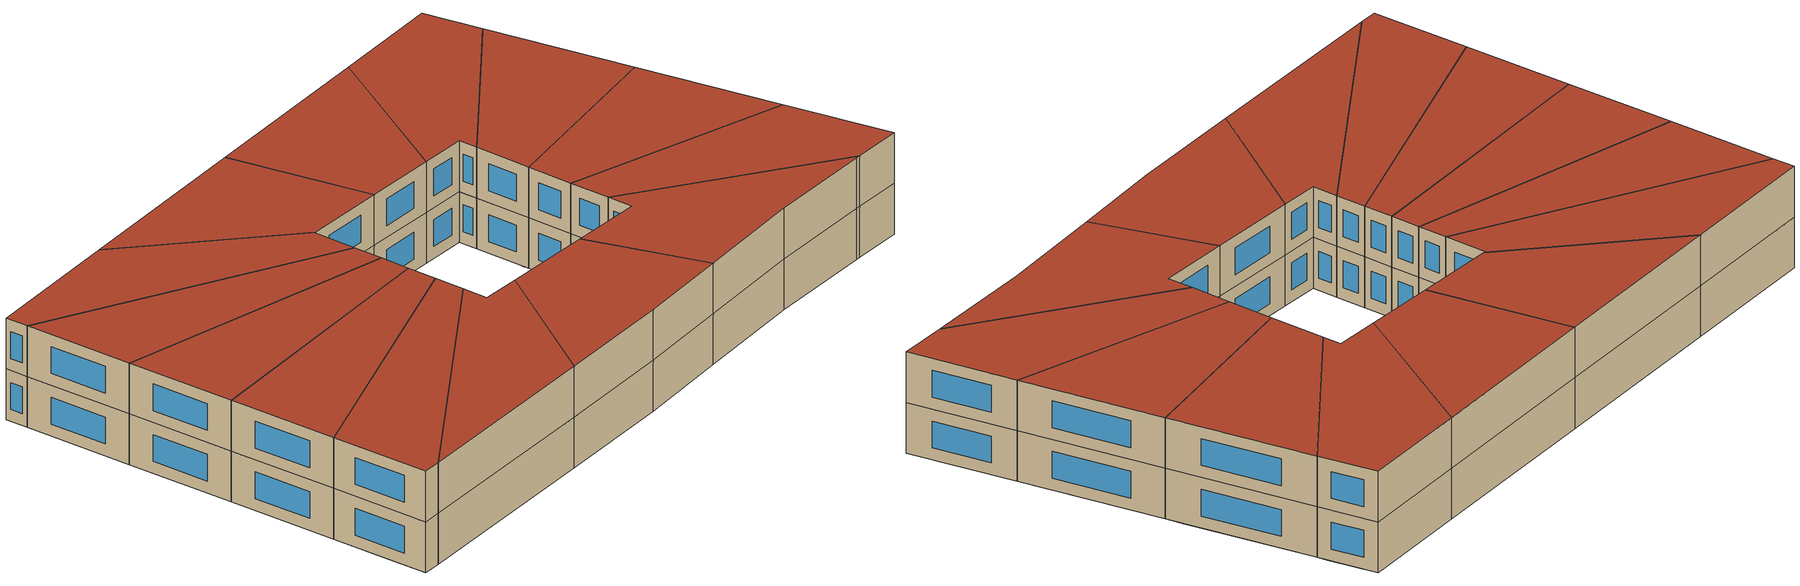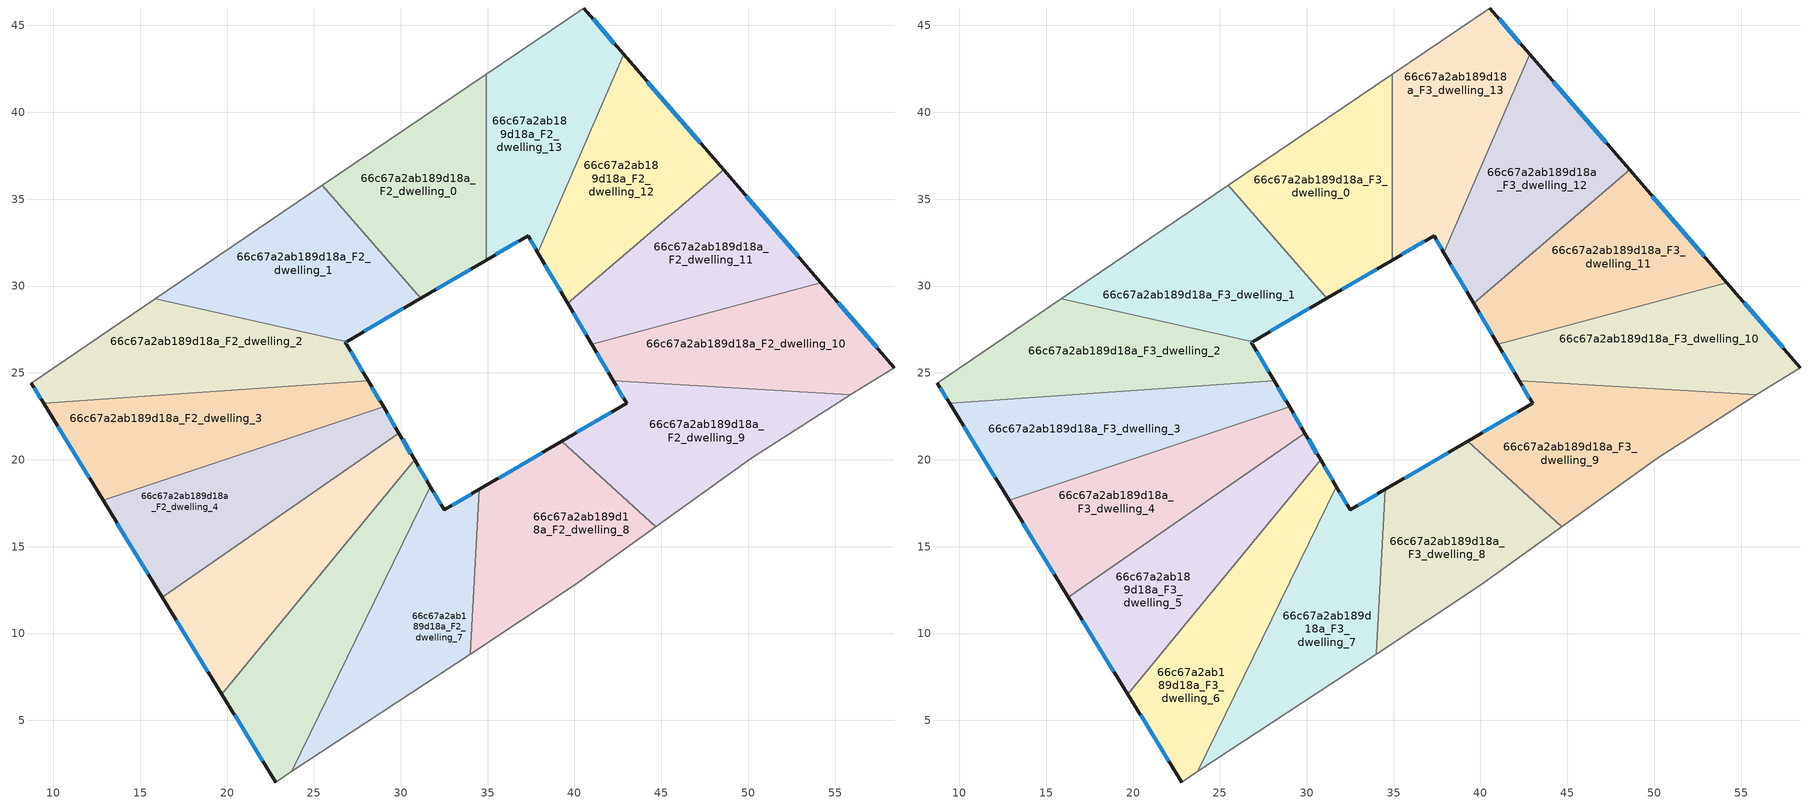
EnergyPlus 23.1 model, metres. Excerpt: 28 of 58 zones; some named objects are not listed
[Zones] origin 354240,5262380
66c67a2ab189d18a_F2_dwelling_0
 floor to 66c67a2ab189d18a_F1_dwelling_0 (EU_floor_Construction): 34.91,42.19 34.91,31.49 31.43,29.45 26.13,36.22 z6
 floor to 66c67a2ab189d18a_F1_dwelling_1 (EU_floor_Construction): 26.13,36.22 31.43,29.45 31.16,29.3 25.5,35.79 z6
 wall outside (EU_wall_Construction): 31.16,29.3 34.91,31.49 z6:9
 wall to 66c67a2ab189d18a_F2_dwelling_1 (EU_wall_Construction): 25.5,35.79 31.16,29.3 z6:9
 wall adiabatic (EU_wall_Construction): 34.91,42.19 25.5,35.79 z6:9
 wall to 66c67a2ab189d18a_F2_dwelling_13 (EU_wall_Construction): 34.91,31.49 34.91,42.19 z6:9
 window (EU_Window_Construction): 32.04,29.81 34.03,30.97 z6.7:8.3
66c67a2ab189d18a_F2_dwelling_1
 floor to 66c67a2ab189d18a_F1_dwelling_1 (EU_floor_Construction): 25.5,35.79 31.16,29.3 26.88,26.8 26.78,26.82 26.4,27.47 17.17,30.14 z6
 floor to 66c67a2ab189d18a_F1_dwelling_2 (EU_floor_Construction): 26.4,27.47 26.77,26.85 26.78,26.82 15.88,29.26 17.17,30.14 z6
 wall outside (EU_wall_Construction): 26.88,26.8 31.16,29.3 z6:9
 wall to 66c67a2ab189d18a_F2_dwelling_2 (EU_wall_Construction): 15.88,29.26 26.88,26.8 z6:9
 wall adiabatic (EU_wall_Construction): 25.5,35.79 15.88,29.26 z6:9
 window (EU_Window_Construction): 27.89,27.39 30.16,28.71 z6.7:8.3
66c67a2ab189d18a_F2_dwelling_10
 floor to 66c67a2ab189d18a_F1_dwelling_11 (EU_floor_Construction): 54.19,30.19 58.23,25.5 41.88,25.16 41,26.64 z6
 floor to 66c67a2ab189d18a_F1_dwelling_10 (EU_floor_Construction): 58.23,25.5 58.4,25.31 55.88,23.74 42.23,24.56 41.88,25.16 z6
 wall outside (EU_wall_Construction): 41,26.64 42.23,24.56 / 58.4,25.31 54.19,30.19 z6:9
 wall to 66c67a2ab189d18a_F2_dwelling_11 (EU_wall_Construction): 54.19,30.19 41,26.64 z6:9
 wall adiabatic (EU_wall_Construction): 55.88,23.74 58.4,25.31 z6:9
 wall to 66c67a2ab189d18a_F2_dwelling_9 (EU_wall_Construction): 42.23,24.56 55.88,23.74 z6:9
 window (EU_Window_Construction): 41.29,26.16 41.94,25.05 / 57.41,26.46 55.18,29.05 z6.7:8.3
66c67a2ab189d18a_F2_dwelling_11
 floor to 66c67a2ab189d18a_F1_dwelling_12 (EU_floor_Construction): 48.58,36.68 53.08,31.48 40.74,27.09 39.61,29.02 z6
 floor to 66c67a2ab189d18a_F1_dwelling_11 (EU_floor_Construction): 53.08,31.48 54.19,30.19 41,26.64 40.74,27.09 z6
 wall outside (EU_wall_Construction): 39.61,29.02 41,26.64 / 54.19,30.19 48.58,36.68 z6:9
 wall to 66c67a2ab189d18a_F2_dwelling_12 (EU_wall_Construction): 48.58,36.68 39.61,29.02 z6:9
 window (EU_Window_Construction): 39.93,28.46 40.68,27.2 / 52.87,31.72 49.9,35.16 z6.7:8.3
66c67a2ab189d18a_F2_dwelling_12
 floor to 66c67a2ab189d18a_F1_dwelling_12 (EU_floor_Construction): 47.82,37.56 48.58,36.68 39.61,29.02 39.4,29.37 z6
 floor adiabatic (EU_floor_Construction): 42.84,43.33 47.82,37.56 39.4,29.37 39.61,29.02 37.9,31.92 z6
 wall outside (EU_wall_Construction): 37.9,31.92 39.61,29.02 / 48.58,36.68 42.84,43.33 z6:9
 wall to 66c67a2ab189d18a_F2_dwelling_13 (EU_wall_Construction): 42.84,43.33 37.9,31.92 z6:9
 window (EU_Window_Construction): 38.3,31.24 39.21,29.7 / 47.23,38.24 44.19,41.77 z6.7:8.3
66c67a2ab189d18a_F2_dwelling_13
 floor to 66c67a2ab189d18a_F1_dwelling_14 (EU_floor_Construction): 40.53,46 42.45,43.78 38.31,33.47 34.91,31.49 34.91,42.19 z6
 floor to 66c67a2ab189d18a_F1_dwelling_13 (EU_floor_Construction): 42.45,43.78 42.84,43.33 37.9,31.92 37.33,32.9 38.31,33.47 z6
 wall outside (EU_wall_Construction): 34.91,31.49 37.33,32.9 37.9,31.92 / 42.84,43.33 40.53,46 z6:9
 wall adiabatic (EU_wall_Construction): 40.53,46 34.91,42.19 z6:9
 window (EU_Window_Construction): 37.46,32.67 37.77,32.15 / 35.48,31.82 36.76,32.56 / 42.3,43.96 41.07,45.38 z6.7:8.3
66c67a2ab189d18a_F2_dwelling_2
 floor to 66c67a2ab189d18a_F1_dwelling_2 (EU_floor_Construction): 26.78,26.82 26.82,26.76 27.95,24.83 8.76,24.36 8.73,24.41 15.88,29.26 z6
 floor to 66c67a2ab189d18a_F1_dwelling_3 (EU_floor_Construction): 27.95,24.83 28.13,24.54 9.45,23.25 8.76,24.36 z6
 wall outside (EU_wall_Construction): 28.13,24.54 26.82,26.76 26.88,26.8 / 8.73,24.41 9.45,23.25 z6:9
 wall to 66c67a2ab189d18a_F2_dwelling_3 (EU_wall_Construction): 9.45,23.25 28.13,24.54 z6:9
 wall adiabatic (EU_wall_Construction): 15.88,29.26 8.73,24.41 z6:9
 window (EU_Window_Construction): 26.83,26.77 26.87,26.79 / 27.82,25.06 27.13,26.24 / 8.9,24.14 9.28,23.52 z6.7:8.3
66c67a2ab189d18a_F2_dwelling_3
 floor to 66c67a2ab189d18a_F1_dwelling_3 (EU_floor_Construction): 28.13,24.54 28.77,23.44 11.95,19.16 9.45,23.25 z6
 floor to 66c67a2ab189d18a_F1_dwelling_4 (EU_floor_Construction): 28.77,23.44 29.01,23.04 12.86,17.67 11.95,19.16 z6
 wall outside (EU_wall_Construction): 29.01,23.04 28.13,24.54 / 9.45,23.25 12.86,17.67 z6:9
 wall to 66c67a2ab189d18a_F2_dwelling_4 (EU_wall_Construction): 12.86,17.67 29.01,23.04 z6:9
 window (EU_Window_Construction): 28.8,23.39 28.33,24.19 / 10.25,21.94 12.06,18.98 z6.7:8.3
66c67a2ab189d18a_F2_dwelling_4
 floor to 66c67a2ab189d18a_F1_dwelling_4 (EU_floor_Construction): 29.01,23.04 29.6,22.04 15.14,13.95 12.86,17.67 z6
 floor to 66c67a2ab189d18a_F1_dwelling_5 (EU_floor_Construction): 29.6,22.04 29.9,21.53 16.28,12.09 15.14,13.95 z6
 wall outside (EU_wall_Construction): 29.9,21.53 29.01,23.04 / 12.86,17.67 16.28,12.09 z6:9
 wall to 66c67a2ab189d18a_F2_dwelling_5 (EU_wall_Construction): 16.28,12.09 29.9,21.53 z6:9
 window (EU_Window_Construction): 29.69,21.89 29.22,22.69 / 13.67,16.36 15.48,13.4 z6.7:8.3
66c67a2ab189d18a_F2_dwelling_5
 floor to 66c67a2ab189d18a_F1_dwelling_6 (EU_floor_Construction): 30.44,20.61 30.8,20 19.71,6.5 18.34,8.74 z6
 floor adiabatic (EU_floor_Construction): 29.9,21.53 30.8,20 30.44,20.61 18.34,8.74 16.28,12.09 z6
 wall outside (EU_wall_Construction): 30.8,20 29.9,21.53 / 16.28,12.09 19.71,6.5 z6:9
 wall to 66c67a2ab189d18a_F2_dwelling_6 (EU_wall_Construction): 19.71,6.5 30.8,20 z6:9
 window (EU_Window_Construction): 30.59,20.36 30.11,21.17 / 17.09,10.78 18.9,7.81 z6.7:8.3
66c67a2ab189d18a_F2_dwelling_6
 floor to 66c67a2ab189d18a_F1_dwelling_6 (EU_floor_Construction): 30.8,20 31.28,19.18 21.53,3.52 19.71,6.5 z6
 floor to 66c67a2ab189d18a_F1_dwelling_7 (EU_floor_Construction): 31.28,19.18 31.71,18.44 23.73,2.07 22.8,1.46 21.53,3.52 z6
 wall outside (EU_wall_Construction): 31.71,18.44 30.8,20 / 19.71,6.5 22.8,1.46 z6:9
 wall to 66c67a2ab189d18a_F2_dwelling_7 (EU_wall_Construction): 23.73,2.07 31.71,18.44 z6:9
 wall adiabatic (EU_wall_Construction): 22.8,1.46 23.73,2.07 z6:9
 window (EU_Window_Construction): 31.5,18.81 31.01,19.63 / 20.43,5.32 22.07,2.64 z6.7:8.3
66c67a2ab189d18a_F2_dwelling_7
 floor to 66c67a2ab189d18a_F1_dwelling_8 (EU_floor_Construction): 34.53,18.3 33.99,8.8 33.9,8.74 28.35,5.1 32.38,17.32 32.49,17.12 z6
 floor to 66c67a2ab189d18a_F1_dwelling_7 (EU_floor_Construction): 31.71,18.44 32.38,17.32 28.35,5.1 23.73,2.07 z6
 wall outside (EU_wall_Construction): 34.53,18.3 32.49,17.12 31.71,18.44 z6:9
 wall to 66c67a2ab189d18a_F2_dwelling_8 (EU_wall_Construction): 33.99,8.8 34.53,18.3 z6:9
 wall adiabatic (EU_wall_Construction): 23.73,2.07 33.99,8.8 z6:9
 window (EU_Window_Construction): 32.31,17.43 31.9,18.13 / 34.05,18.02 32.97,17.39 z6.7:8.3
66c67a2ab189d18a_F2_dwelling_8
 floor to 66c67a2ab189d18a_F1_dwelling_8 (EU_floor_Construction): 36.33,19.35 38.26,11.63 33.99,8.8 34.53,18.3 z6
 floor to 66c67a2ab189d18a_F1_dwelling_9 (EU_floor_Construction): 44.68,16.14 39.99,12.77 38.26,11.63 36.33,19.35 39.26,21.06 z6
 wall outside (EU_wall_Construction): 39.26,21.06 34.53,18.3 z6:9
 wall to 66c67a2ab189d18a_F2_dwelling_9 (EU_wall_Construction): 44.68,16.14 39.26,21.06 z6:9
 wall adiabatic (EU_wall_Construction): 33.99,8.8 39.99,12.77 44.68,16.14 z6:9
 window (EU_Window_Construction): 38.15,20.41 35.64,18.95 z6.7:8.3
66c67a2ab189d18a_F2_dwelling_9
 floor to 66c67a2ab189d18a_F1_dwelling_10 (EU_floor_Construction): 55.88,23.74 55.61,23.57 50.18,20.09 48.31,18.75 41.08,22.12 43,23.25 42.23,24.56 z6
 floor to 66c67a2ab189d18a_F1_dwelling_9 (EU_floor_Construction): 48.31,18.75 44.68,16.14 39.26,21.06 41.08,22.12 z6
 wall outside (EU_wall_Construction): 42.23,24.56 43,23.25 39.26,21.06 z6:9
 wall adiabatic (EU_wall_Construction): 44.68,16.14 50.18,20.09 55.61,23.57 55.88,23.74 z6:9
 window (EU_Window_Construction): 42.12,22.73 40.14,21.58 / 42.41,24.25 42.82,23.56 z6.7:8.3
66c67a2ab189d18a_F3_dwelling_0
 floor to 66c67a2ab189d18a_F2_dwelling_0 (EU_floor_Construction): 34.91,42.19 34.91,31.49 31.16,29.3 25.5,35.79 z9
 wall outside (EU_wall_Construction): 31.16,29.3 34.91,31.49 z9:12
 wall to 66c67a2ab189d18a_F3_dwelling_1 (EU_wall_Construction): 25.5,35.79 31.16,29.3 z9:12
 wall adiabatic (EU_wall_Construction): 34.91,42.19 25.5,35.79 z9:12
 wall to 66c67a2ab189d18a_F3_dwelling_13 (EU_wall_Construction): 34.91,31.49 34.91,42.19 z9:12
 window (EU_Window_Construction): 32.04,29.81 34.03,30.97 z9.7:11.3
 roof outside (EU_roof_Construction): 34.91,31.49 34.91,42.19 25.5,35.79 31.16,29.3 z12
66c67a2ab189d18a_F3_dwelling_1
 floor to 66c67a2ab189d18a_F2_dwelling_1 (EU_floor_Construction): 25.5,35.79 31.16,29.3 26.88,26.8 15.88,29.26 z9
 wall outside (EU_wall_Construction): 26.88,26.8 31.16,29.3 z9:12
 wall to 66c67a2ab189d18a_F3_dwelling_2 (EU_wall_Construction): 15.88,29.26 26.88,26.8 z9:12
 wall adiabatic (EU_wall_Construction): 25.5,35.79 15.88,29.26 z9:12
 window (EU_Window_Construction): 27.89,27.39 30.16,28.71 z9.7:11.3
 roof outside (EU_roof_Construction): 31.16,29.3 25.5,35.79 15.88,29.26 26.88,26.8 z12
66c67a2ab189d18a_F3_dwelling_10
 floor to 66c67a2ab189d18a_F2_dwelling_10 (EU_floor_Construction): 54.19,30.19 58.4,25.31 55.88,23.74 42.23,24.56 41,26.64 z9
 wall outside (EU_wall_Construction): 41,26.64 42.23,24.56 / 58.4,25.31 54.19,30.19 z9:12
 wall to 66c67a2ab189d18a_F3_dwelling_11 (EU_wall_Construction): 54.19,30.19 41,26.64 z9:12
 wall adiabatic (EU_wall_Construction): 55.88,23.74 58.4,25.31 z9:12
 wall to 66c67a2ab189d18a_F3_dwelling_9 (EU_wall_Construction): 42.23,24.56 55.88,23.74 z9:12
 window (EU_Window_Construction): 41.29,26.16 41.94,25.05 / 57.41,26.46 55.18,29.05 z9.7:11.3
 roof outside (EU_roof_Construction): 58.4,25.31 54.19,30.19 41,26.64 42.23,24.56 55.88,23.74 z12
66c67a2ab189d18a_F3_dwelling_11
 floor to 66c67a2ab189d18a_F2_dwelling_11 (EU_floor_Construction): 48.58,36.68 54.19,30.19 41,26.64 39.61,29.02 z9
 wall outside (EU_wall_Construction): 39.61,29.02 41,26.64 / 54.19,30.19 48.58,36.68 z9:12
 wall to 66c67a2ab189d18a_F3_dwelling_12 (EU_wall_Construction): 48.58,36.68 39.61,29.02 z9:12
 window (EU_Window_Construction): 39.93,28.46 40.68,27.2 / 52.87,31.72 49.9,35.16 z9.7:11.3
 roof outside (EU_roof_Construction): 54.19,30.19 48.58,36.68 39.61,29.02 41,26.64 z12
66c67a2ab189d18a_F3_dwelling_12
 floor to 66c67a2ab189d18a_F2_dwelling_12 (EU_floor_Construction): 42.84,43.33 48.58,36.68 39.61,29.02 37.9,31.92 z9
 wall outside (EU_wall_Construction): 37.9,31.92 39.61,29.02 / 48.58,36.68 42.84,43.33 z9:12
 wall to 66c67a2ab189d18a_F3_dwelling_13 (EU_wall_Construction): 42.84,43.33 37.9,31.92 z9:12
 window (EU_Window_Construction): 38.3,31.24 39.21,29.7 / 47.23,38.24 44.19,41.77 z9.7:11.3
 roof outside (EU_roof_Construction): 48.58,36.68 42.84,43.33 37.9,31.92 39.61,29.02 z12
66c67a2ab189d18a_F3_dwelling_13
 floor to 66c67a2ab189d18a_F2_dwelling_13 (EU_floor_Construction): 40.53,46 42.84,43.33 37.9,31.92 37.33,32.9 34.91,31.49 34.91,42.19 z9
 wall outside (EU_wall_Construction): 34.91,31.49 37.33,32.9 37.9,31.92 / 42.84,43.33 40.53,46 z9:12
 wall adiabatic (EU_wall_Construction): 40.53,46 34.91,42.19 z9:12
 window (EU_Window_Construction): 37.46,32.67 37.77,32.15 / 35.48,31.82 36.76,32.56 / 42.3,43.96 41.07,45.38 z9.7:11.3
 roof outside (EU_roof_Construction): 37.9,31.92 42.84,43.33 40.53,46 34.91,42.19 34.91,31.49 37.33,32.9 z12
66c67a2ab189d18a_F3_dwelling_2
 floor to 66c67a2ab189d18a_F2_dwelling_2 (EU_floor_Construction): 26.88,26.8 26.82,26.76 28.13,24.54 9.45,23.25 8.73,24.41 15.88,29.26 z9
 wall outside (EU_wall_Construction): 28.13,24.54 26.82,26.76 26.88,26.8 / 8.73,24.41 9.45,23.25 z9:12
 wall to 66c67a2ab189d18a_F3_dwelling_3 (EU_wall_Construction): 9.45,23.25 28.13,24.54 z9:12
 wall adiabatic (EU_wall_Construction): 15.88,29.26 8.73,24.41 z9:12
 window (EU_Window_Construction): 26.83,26.77 26.87,26.79 / 27.82,25.06 27.13,26.24 / 8.9,24.14 9.28,23.52 z9.7:11.3
 roof outside (EU_roof_Construction): 28.13,24.54 26.82,26.76 26.88,26.8 15.88,29.26 8.73,24.41 9.45,23.25 z12
66c67a2ab189d18a_F3_dwelling_3
 floor to 66c67a2ab189d18a_F2_dwelling_3 (EU_floor_Construction): 28.13,24.54 29.01,23.04 12.86,17.67 9.45,23.25 z9
 wall outside (EU_wall_Construction): 29.01,23.04 28.13,24.54 / 9.45,23.25 12.86,17.67 z9:12
 wall to 66c67a2ab189d18a_F3_dwelling_4 (EU_wall_Construction): 12.86,17.67 29.01,23.04 z9:12
 window (EU_Window_Construction): 28.8,23.39 28.33,24.19 / 10.25,21.94 12.06,18.98 z9.7:11.3
 roof outside (EU_roof_Construction): 29.01,23.04 28.13,24.54 9.45,23.25 12.86,17.67 z12
66c67a2ab189d18a_F3_dwelling_4
 floor to 66c67a2ab189d18a_F2_dwelling_4 (EU_floor_Construction): 29.01,23.04 29.9,21.53 16.28,12.09 12.86,17.67 z9
 wall outside (EU_wall_Construction): 29.9,21.53 29.01,23.04 / 12.86,17.67 16.28,12.09 z9:12
 wall to 66c67a2ab189d18a_F3_dwelling_5 (EU_wall_Construction): 16.28,12.09 29.9,21.53 z9:12
 window (EU_Window_Construction): 29.69,21.89 29.22,22.69 / 13.67,16.36 15.48,13.4 z9.7:11.3
 roof outside (EU_roof_Construction): 29.9,21.53 29.01,23.04 12.86,17.67 16.28,12.09 z12
66c67a2ab189d18a_F3_dwelling_5
 floor to 66c67a2ab189d18a_F2_dwelling_5 (EU_floor_Construction): 29.9,21.53 30.8,20 19.71,6.5 16.28,12.09 z9
 wall outside (EU_wall_Construction): 30.8,20 29.9,21.53 / 16.28,12.09 19.71,6.5 z9:12
 wall to 66c67a2ab189d18a_F3_dwelling_6 (EU_wall_Construction): 19.71,6.5 30.8,20 z9:12
 window (EU_Window_Construction): 30.59,20.36 30.11,21.17 / 17.09,10.78 18.9,7.81 z9.7:11.3
 roof outside (EU_roof_Construction): 19.71,6.5 30.8,20 29.9,21.53 16.28,12.09 z12
66c67a2ab189d18a_F3_dwelling_6
 floor to 66c67a2ab189d18a_F2_dwelling_6 (EU_floor_Construction): 30.8,20 31.71,18.44 23.73,2.07 22.8,1.46 19.71,6.5 z9
 wall outside (EU_wall_Construction): 31.71,18.44 30.8,20 / 19.71,6.5 22.8,1.46 z9:12
 wall to 66c67a2ab189d18a_F3_dwelling_7 (EU_wall_Construction): 23.73,2.07 31.71,18.44 z9:12
 wall adiabatic (EU_wall_Construction): 22.8,1.46 23.73,2.07 z9:12
 window (EU_Window_Construction): 31.5,18.81 31.01,19.63 / 20.43,5.32 22.07,2.64 z9.7:11.3
 roof outside (EU_roof_Construction): 23.73,2.07 31.71,18.44 30.8,20 19.71,6.5 22.8,1.46 z12
66c67a2ab189d18a_F3_dwelling_7
 floor to 66c67a2ab189d18a_F2_dwelling_7 (EU_floor_Construction): 34.53,18.3 33.99,8.8 23.73,2.07 31.71,18.44 32.49,17.12 z9
 wall outside (EU_wall_Construction): 34.53,18.3 32.49,17.12 31.71,18.44 z9:12
 wall to 66c67a2ab189d18a_F3_dwelling_8 (EU_wall_Construction): 33.99,8.8 34.53,18.3 z9:12
 wall adiabatic (EU_wall_Construction): 23.73,2.07 33.99,8.8 z9:12
 window (EU_Window_Construction): 32.31,17.43 31.9,18.13 / 34.05,18.02 32.97,17.39 z9.7:11.3
 roof outside (EU_roof_Construction): 33.99,8.8 34.53,18.3 32.49,17.12 31.71,18.44 23.73,2.07 z12
66c67a2ab189d18a_F3_dwelling_8
 floor to 66c67a2ab189d18a_F2_dwelling_8 (EU_floor_Construction): 44.68,16.14 39.99,12.77 33.99,8.8 34.53,18.3 39.26,21.06 z9
 wall outside (EU_wall_Construction): 39.26,21.06 34.53,18.3 z9:12
 wall to 66c67a2ab189d18a_F3_dwelling_9 (EU_wall_Construction): 44.68,16.14 39.26,21.06 z9:12
 wall adiabatic (EU_wall_Construction): 33.99,8.8 39.99,12.77 44.68,16.14 z9:12
 window (EU_Window_Construction): 38.15,20.41 35.64,18.95 z9.7:11.3
 roof outside (EU_roof_Construction): 39.99,12.77 44.68,16.14 39.26,21.06 34.53,18.3 33.99,8.8 z12
66c67a2ab189d18a_F3_dwelling_9
 floor to 66c67a2ab189d18a_F2_dwelling_9 (EU_floor_Construction): 55.88,23.74 55.61,23.57 50.18,20.09 44.68,16.14 39.26,21.06 43,23.25 42.23,24.56 z9
 wall outside (EU_wall_Construction): 42.23,24.56 43,23.25 39.26,21.06 z9:12
 wall adiabatic (EU_wall_Construction): 44.68,16.14 50.18,20.09 55.61,23.57 55.88,23.74 z9:12
 window (EU_Window_Construction): 42.12,22.73 40.14,21.58 / 42.41,24.25 42.82,23.56 z9.7:11.3
 roof outside (EU_roof_Construction): 50.18,20.09 55.61,23.57 55.88,23.74 42.23,24.56 43,23.25 39.26,21.06 44.68,16.14 z12
[Building]
EU S2 Campaign: North Axis=0; Terrain=City; Solar Distribution=FullExterior
[Site:Location]
Budapest.Ferenc.Liszt.Intl.AP: Latitude=47.437; Longitude=19.256; Time Zone=1; Elevation=185
[SizingPeriod:WeatherFileDays]
AnnualSizingPeriod: Begin Month=1; Begin Day of Month=1; End Month=12; End Day of Month=31; Day of Week for Start Day=Monday; Use Weather File Daylight Saving Period=No; Use Weather File Rain and Snow Indicators=No
[MATERIAL]
EU_InternalMass_Material: Roughness=MediumRough; Thickness=0.1; Conductivity=1; Density=1800; Specific Heat=900; Thermal Absorptance=0.9; Solar Absorptance=0.7; Visible Absorptance=0.7
[MATERIAL:NOMASS] Roughness=MediumRough; Thermal Absorptance=0.9; Solar Absorptance=0.7; Visible Absorptance=0.7
Name | Thermal Resistance
EU_wall_NoMass | 0.832559
EU_roof_NoMass | 1.39638
EU_floor_NoMass | 0.872794
[WINDOWMATERIAL:SIMPLEGLAZINGSYSTEM]
EU_Window_SimpleGlazing: UFactor=2.79869; Solar Heat Gain Coefficient=0.75; Visible Transmittance=0.75
[CONSTRUCTION]
EU_wall_Construction: EU_wall_NoMass
EU_roof_Construction: EU_roof_NoMass
EU_floor_Construction: EU_floor_NoMass
EU_Window_Construction: EU_Window_SimpleGlazing
EU_InternalMass_Construction: EU_InternalMass_Material
[ZONE] Type=1; Multiplier=1; Ceiling Height=autocalculate; Floor Area=autocalculate; Part of Total Floor Area=Yes
Name | Volume
66c67a2ab189d18a_F2_dwelling_0; 66c67a2ab189d18a_F3_dwelling_0 | 206.204
66c67a2ab189d18a_F2_dwelling_1; 66c67a2ab189d18a_F3_dwelling_1 | 206.224
66c67a2ab189d18a_F2_dwelling_10; 66c67a2ab189d18a_F3_dwelling_10 | 206.254
66c67a2ab189d18a_F2_dwelling_11; 66c67a2ab189d18a_F3_dwelling_11 | 206.187
66c67a2ab189d18a_F2_dwelling_12; 66c67a2ab189d18a_F3_dwelling_12 | 206.259
66c67a2ab189d18a_F2_dwelling_13; 66c67a2ab189d18a_F3_dwelling_13 | 206.215
66c67a2ab189d18a_F2_dwelling_2; 66c67a2ab189d18a_F3_dwelling_2 | 206.241
66c67a2ab189d18a_F2_dwelling_3; 66c67a2ab189d18a_F3_dwelling_3 | 206.247
66c67a2ab189d18a_F2_dwelling_4; 66c67a2ab189d18a_F3_dwelling_4 | 206.188
66c67a2ab189d18a_F2_dwelling_5; 66c67a2ab189d18a_F3_dwelling_5 | 206.23
66c67a2ab189d18a_F2_dwelling_6; 66c67a2ab189d18a_F3_dwelling_6 | 206.253
66c67a2ab189d18a_F2_dwelling_7; 66c67a2ab189d18a_F3_dwelling_7 | 206.198
66c67a2ab189d18a_F2_dwelling_8; 66c67a2ab189d18a_F3_dwelling_8 | 206.226
66c67a2ab189d18a_F2_dwelling_9; 66c67a2ab189d18a_F3_dwelling_9 | 206.203
[INTERNALMASS] Construction=EU_InternalMass_Construction
Name | Zone or ZoneList | Surface Area
66c67a2ab189d18a_F2_dwelling_0_EU_InternalMass | 66c67a2ab189d18a_F2_dwelling_0 | 68.7349
66c67a2ab189d18a_F2_dwelling_1_EU_InternalMass | 66c67a2ab189d18a_F2_dwelling_1 | 68.7411
66c67a2ab189d18a_F2_dwelling_2_EU_InternalMass | 66c67a2ab189d18a_F2_dwelling_2 | 68.7471
66c67a2ab189d18a_F2_dwelling_3_EU_InternalMass | 66c67a2ab189d18a_F2_dwelling_3 | 68.7489
66c67a2ab189d18a_F2_dwelling_4_EU_InternalMass | 66c67a2ab189d18a_F2_dwelling_4 | 68.7294
66c67a2ab189d18a_F2_dwelling_5_EU_InternalMass | 66c67a2ab189d18a_F2_dwelling_5 | 68.7435
66c67a2ab189d18a_F2_dwelling_6_EU_InternalMass | 66c67a2ab189d18a_F2_dwelling_6 | 68.751
66c67a2ab189d18a_F2_dwelling_7_EU_InternalMass | 66c67a2ab189d18a_F2_dwelling_7 | 68.7341
66c67a2ab189d18a_F2_dwelling_8_EU_InternalMass | 66c67a2ab189d18a_F2_dwelling_8 | 68.742
66c67a2ab189d18a_F2_dwelling_9_EU_InternalMass | 66c67a2ab189d18a_F2_dwelling_9 | 68.7342
66c67a2ab189d18a_F2_dwelling_10_EU_InternalMass | 66c67a2ab189d18a_F2_dwelling_10 | 68.7512
66c67a2ab189d18a_F2_dwelling_11_EU_InternalMass | 66c67a2ab189d18a_F2_dwelling_11 | 68.7287
66c67a2ab189d18a_F2_dwelling_12_EU_InternalMass | 66c67a2ab189d18a_F2_dwelling_12 | 68.753
66c67a2ab189d18a_F2_dwelling_13_EU_InternalMass | 66c67a2ab189d18a_F2_dwelling_13 | 68.7385
66c67a2ab189d18a_F3_dwelling_0_EU_InternalMass | 66c67a2ab189d18a_F3_dwelling_0 | 68.7349
66c67a2ab189d18a_F3_dwelling_1_EU_InternalMass | 66c67a2ab189d18a_F3_dwelling_1 | 68.7411
66c67a2ab189d18a_F3_dwelling_2_EU_InternalMass | 66c67a2ab189d18a_F3_dwelling_2 | 68.7471
66c67a2ab189d18a_F3_dwelling_3_EU_InternalMass | 66c67a2ab189d18a_F3_dwelling_3 | 68.7489
66c67a2ab189d18a_F3_dwelling_4_EU_InternalMass | 66c67a2ab189d18a_F3_dwelling_4 | 68.7294
66c67a2ab189d18a_F3_dwelling_5_EU_InternalMass | 66c67a2ab189d18a_F3_dwelling_5 | 68.7435
66c67a2ab189d18a_F3_dwelling_6_EU_InternalMass | 66c67a2ab189d18a_F3_dwelling_6 | 68.751
66c67a2ab189d18a_F3_dwelling_7_EU_InternalMass | 66c67a2ab189d18a_F3_dwelling_7 | 68.7341
66c67a2ab189d18a_F3_dwelling_8_EU_InternalMass | 66c67a2ab189d18a_F3_dwelling_8 | 68.742
66c67a2ab189d18a_F3_dwelling_9_EU_InternalMass | 66c67a2ab189d18a_F3_dwelling_9 | 68.7342
66c67a2ab189d18a_F3_dwelling_10_EU_InternalMass | 66c67a2ab189d18a_F3_dwelling_10 | 68.7512
66c67a2ab189d18a_F3_dwelling_11_EU_InternalMass | 66c67a2ab189d18a_F3_dwelling_11 | 68.7287
66c67a2ab189d18a_F3_dwelling_12_EU_InternalMass | 66c67a2ab189d18a_F3_dwelling_12 | 68.753
66c67a2ab189d18a_F3_dwelling_13_EU_InternalMass | 66c67a2ab189d18a_F3_dwelling_13 | 68.7385
[OTHEREQUIPMENT] Fuel Type=Electricity; Design Level Calculation Method=Watts/Area; Power per Zone Floor Area=1; Fraction Latent=0; Fraction Radiant=0; Fraction Lost=0; Carbon Dioxide Generation Rate=0; EndUse Subcategory=EU_Step8_InternalGains
Name | Zone or ZoneList or Space or SpaceList | Schedule
EU_Step8_InternalGain_66c67a2ab189d18a_F2_dwelling_0_f000 | 66c67a2ab189d18a_F2_dwelling_0 | EU_Step8_GainSchedule_66c67a2ab189d18a_F2_dwelling_0_f000
EU_Step8_InternalGain_66c67a2ab189d18a_F2_dwelling_1_f000 | 66c67a2ab189d18a_F2_dwelling_1 | EU_Step8_GainSchedule_66c67a2ab189d18a_F2_dwelling_1_f000
EU_Step8_InternalGain_66c67a2ab189d18a_F2_dwelling_2_f000 | 66c67a2ab189d18a_F2_dwelling_2 | EU_Step8_GainSchedule_66c67a2ab189d18a_F2_dwelling_2_f000
EU_Step8_InternalGain_66c67a2ab189d18a_F2_dwelling_3_f000 | 66c67a2ab189d18a_F2_dwelling_3 | EU_Step8_GainSchedule_66c67a2ab189d18a_F2_dwelling_3_f000
EU_Step8_InternalGain_66c67a2ab189d18a_F2_dwelling_4_f000 | 66c67a2ab189d18a_F2_dwelling_4 | EU_Step8_GainSchedule_66c67a2ab189d18a_F2_dwelling_4_f000
EU_Step8_InternalGain_66c67a2ab189d18a_F2_dwelling_5_f000 | 66c67a2ab189d18a_F2_dwelling_5 | EU_Step8_GainSchedule_66c67a2ab189d18a_F2_dwelling_5_f000
EU_Step8_InternalGain_66c67a2ab189d18a_F2_dwelling_6_f000 | 66c67a2ab189d18a_F2_dwelling_6 | EU_Step8_GainSchedule_66c67a2ab189d18a_F2_dwelling_6_f000
EU_Step8_InternalGain_66c67a2ab189d18a_F2_dwelling_7_f000 | 66c67a2ab189d18a_F2_dwelling_7 | EU_Step8_GainSchedule_66c67a2ab189d18a_F2_dwelling_7_f000
EU_Step8_InternalGain_66c67a2ab189d18a_F2_dwelling_8_f000 | 66c67a2ab189d18a_F2_dwelling_8 | EU_Step8_GainSchedule_66c67a2ab189d18a_F2_dwelling_8_f000
EU_Step8_InternalGain_66c67a2ab189d18a_F2_dwelling_9_f000 | 66c67a2ab189d18a_F2_dwelling_9 | EU_Step8_GainSchedule_66c67a2ab189d18a_F2_dwelling_9_f000
EU_Step8_InternalGain_66c67a2ab189d18a_F2_dwelling_10_f000 | 66c67a2ab189d18a_F2_dwelling_10 | EU_Step8_GainSchedule_66c67a2ab189d18a_F2_dwelling_10_f000
EU_Step8_InternalGain_66c67a2ab189d18a_F2_dwelling_11_f000 | 66c67a2ab189d18a_F2_dwelling_11 | EU_Step8_GainSchedule_66c67a2ab189d18a_F2_dwelling_11_f000
EU_Step8_InternalGain_66c67a2ab189d18a_F2_dwelling_12_f000 | 66c67a2ab189d18a_F2_dwelling_12 | EU_Step8_GainSchedule_66c67a2ab189d18a_F2_dwelling_12_f000
EU_Step8_InternalGain_66c67a2ab189d18a_F2_dwelling_13_f000 | 66c67a2ab189d18a_F2_dwelling_13 | EU_Step8_GainSchedule_66c67a2ab189d18a_F2_dwelling_13_f000
EU_Step8_InternalGain_66c67a2ab189d18a_F3_dwelling_0_f000 | 66c67a2ab189d18a_F3_dwelling_0 | EU_Step8_GainSchedule_66c67a2ab189d18a_F3_dwelling_0_f000
EU_Step8_InternalGain_66c67a2ab189d18a_F3_dwelling_1_f000 | 66c67a2ab189d18a_F3_dwelling_1 | EU_Step8_GainSchedule_66c67a2ab189d18a_F3_dwelling_1_f000
EU_Step8_InternalGain_66c67a2ab189d18a_F3_dwelling_2_f000 | 66c67a2ab189d18a_F3_dwelling_2 | EU_Step8_GainSchedule_66c67a2ab189d18a_F3_dwelling_2_f000
EU_Step8_InternalGain_66c67a2ab189d18a_F3_dwelling_3_f000 | 66c67a2ab189d18a_F3_dwelling_3 | EU_Step8_GainSchedule_66c67a2ab189d18a_F3_dwelling_3_f000
EU_Step8_InternalGain_66c67a2ab189d18a_F3_dwelling_4_f000 | 66c67a2ab189d18a_F3_dwelling_4 | EU_Step8_GainSchedule_66c67a2ab189d18a_F3_dwelling_4_f000
EU_Step8_InternalGain_66c67a2ab189d18a_F3_dwelling_5_f000 | 66c67a2ab189d18a_F3_dwelling_5 | EU_Step8_GainSchedule_66c67a2ab189d18a_F3_dwelling_5_f000
EU_Step8_InternalGain_66c67a2ab189d18a_F3_dwelling_6_f000 | 66c67a2ab189d18a_F3_dwelling_6 | EU_Step8_GainSchedule_66c67a2ab189d18a_F3_dwelling_6_f000
EU_Step8_InternalGain_66c67a2ab189d18a_F3_dwelling_7_f000 | 66c67a2ab189d18a_F3_dwelling_7 | EU_Step8_GainSchedule_66c67a2ab189d18a_F3_dwelling_7_f000
EU_Step8_InternalGain_66c67a2ab189d18a_F3_dwelling_8_f000 | 66c67a2ab189d18a_F3_dwelling_8 | EU_Step8_GainSchedule_66c67a2ab189d18a_F3_dwelling_8_f000
EU_Step8_InternalGain_66c67a2ab189d18a_F3_dwelling_9_f000 | 66c67a2ab189d18a_F3_dwelling_9 | EU_Step8_GainSchedule_66c67a2ab189d18a_F3_dwelling_9_f000
EU_Step8_InternalGain_66c67a2ab189d18a_F3_dwelling_10_f000 | 66c67a2ab189d18a_F3_dwelling_10 | EU_Step8_GainSchedule_66c67a2ab189d18a_F3_dwelling_10_f000
EU_Step8_InternalGain_66c67a2ab189d18a_F3_dwelling_11_f000 | 66c67a2ab189d18a_F3_dwelling_11 | EU_Step8_GainSchedule_66c67a2ab189d18a_F3_dwelling_11_f000
EU_Step8_InternalGain_66c67a2ab189d18a_F3_dwelling_12_f000 | 66c67a2ab189d18a_F3_dwelling_12 | EU_Step8_GainSchedule_66c67a2ab189d18a_F3_dwelling_12_f000
EU_Step8_InternalGain_66c67a2ab189d18a_F3_dwelling_13_f000 | 66c67a2ab189d18a_F3_dwelling_13 | EU_Step8_GainSchedule_66c67a2ab189d18a_F3_dwelling_13_f000
[ZONEVENTILATION:DESIGNFLOWRATE] Schedule=EU_AlwaysOn; Design Flow Rate Calculation Method=AirChanges/Hour; Air Changes per Hour=0.475469; Ventilation Type=Natural; Fan Pressure Rise=0; Fan Total Efficiency=1; Constant Term Coefficient=1; Temperature Term Coefficient=0; Velocity Term Coefficient=0; Velocity Squared Term Coefficient=0; Minimum Indoor Temperature=-100; Maximum Indoor Temperature=100; Delta Temperature=-100; Minimum Outdoor Temperature=-100; Maximum Outdoor Temperature=100; Maximum Wind Speed=40
Name | Zone or ZoneList or Space or SpaceList
EU_ConstantAir_66c67a2ab189d18a_F2_dwelling_0 | 66c67a2ab189d18a_F2_dwelling_0
EU_ConstantAir_66c67a2ab189d18a_F2_dwelling_1 | 66c67a2ab189d18a_F2_dwelling_1
EU_ConstantAir_66c67a2ab189d18a_F2_dwelling_2 | 66c67a2ab189d18a_F2_dwelling_2
EU_ConstantAir_66c67a2ab189d18a_F2_dwelling_3 | 66c67a2ab189d18a_F2_dwelling_3
EU_ConstantAir_66c67a2ab189d18a_F2_dwelling_4 | 66c67a2ab189d18a_F2_dwelling_4
EU_ConstantAir_66c67a2ab189d18a_F2_dwelling_5 | 66c67a2ab189d18a_F2_dwelling_5
EU_ConstantAir_66c67a2ab189d18a_F2_dwelling_6 | 66c67a2ab189d18a_F2_dwelling_6
EU_ConstantAir_66c67a2ab189d18a_F2_dwelling_7 | 66c67a2ab189d18a_F2_dwelling_7
EU_ConstantAir_66c67a2ab189d18a_F2_dwelling_8 | 66c67a2ab189d18a_F2_dwelling_8
EU_ConstantAir_66c67a2ab189d18a_F2_dwelling_9 | 66c67a2ab189d18a_F2_dwelling_9
EU_ConstantAir_66c67a2ab189d18a_F2_dwelling_10 | 66c67a2ab189d18a_F2_dwelling_10
EU_ConstantAir_66c67a2ab189d18a_F2_dwelling_11 | 66c67a2ab189d18a_F2_dwelling_11
EU_ConstantAir_66c67a2ab189d18a_F2_dwelling_12 | 66c67a2ab189d18a_F2_dwelling_12
EU_ConstantAir_66c67a2ab189d18a_F2_dwelling_13 | 66c67a2ab189d18a_F2_dwelling_13
EU_ConstantAir_66c67a2ab189d18a_F3_dwelling_0 | 66c67a2ab189d18a_F3_dwelling_0
EU_ConstantAir_66c67a2ab189d18a_F3_dwelling_1 | 66c67a2ab189d18a_F3_dwelling_1
EU_ConstantAir_66c67a2ab189d18a_F3_dwelling_2 | 66c67a2ab189d18a_F3_dwelling_2
EU_ConstantAir_66c67a2ab189d18a_F3_dwelling_3 | 66c67a2ab189d18a_F3_dwelling_3
EU_ConstantAir_66c67a2ab189d18a_F3_dwelling_4 | 66c67a2ab189d18a_F3_dwelling_4
EU_ConstantAir_66c67a2ab189d18a_F3_dwelling_5 | 66c67a2ab189d18a_F3_dwelling_5
EU_ConstantAir_66c67a2ab189d18a_F3_dwelling_6 | 66c67a2ab189d18a_F3_dwelling_6
EU_ConstantAir_66c67a2ab189d18a_F3_dwelling_7 | 66c67a2ab189d18a_F3_dwelling_7
EU_ConstantAir_66c67a2ab189d18a_F3_dwelling_8 | 66c67a2ab189d18a_F3_dwelling_8
EU_ConstantAir_66c67a2ab189d18a_F3_dwelling_9 | 66c67a2ab189d18a_F3_dwelling_9
EU_ConstantAir_66c67a2ab189d18a_F3_dwelling_10 | 66c67a2ab189d18a_F3_dwelling_10
EU_ConstantAir_66c67a2ab189d18a_F3_dwelling_11 | 66c67a2ab189d18a_F3_dwelling_11
EU_ConstantAir_66c67a2ab189d18a_F3_dwelling_12 | 66c67a2ab189d18a_F3_dwelling_12
EU_ConstantAir_66c67a2ab189d18a_F3_dwelling_13 | 66c67a2ab189d18a_F3_dwelling_13
[HVACTEMPLATE:ZONE:IDEALLOADSAIRSYSTEM] System Availability Schedule=EU_AlwaysOn; Maximum Heating Supply Air Temperature=50; Minimum Cooling Supply Air Temperature=13; Maximum Heating Supply Air Humidity Ratio=0.0156; Minimum Cooling Supply Air Humidity Ratio=0.0077; Heating Limit=NoLimit; Cooling Limit=NoLimit; Heating Availability Schedule=EU_AlwaysOn; Cooling Availability Schedule=EU_CoolingOff; Dehumidification Control Type=ConstantSensibleHeatRatio; Cooling Sensible Heat Ratio=0.7; Dehumidification Setpoint=60; Humidification Control Type=None; Humidification Setpoint=30; Outdoor Air Method=None; Outdoor Air Flow Rate per Person=0.00944; Outdoor Air Flow Rate per Zone Floor Area=0; Outdoor Air Flow Rate per Zone=0; Demand Controlled Ventilation Type=None; Outdoor Air Economizer Type=NoEconomizer; Heat Recovery Type=None; Sensible Heat Recovery Effectiveness=0.7; Latent Heat Recovery Effectiveness=0.65
Name | Template Thermostat
66c67a2ab189d18a_F2_dwelling_0 | EU_HeatOnly_66c67a2ab189d18a_F2_dwelling_0
66c67a2ab189d18a_F2_dwelling_1 | EU_HeatOnly_66c67a2ab189d18a_F2_dwelling_1
66c67a2ab189d18a_F2_dwelling_2 | EU_HeatOnly_66c67a2ab189d18a_F2_dwelling_2
66c67a2ab189d18a_F2_dwelling_3 | EU_HeatOnly_66c67a2ab189d18a_F2_dwelling_3
66c67a2ab189d18a_F2_dwelling_4 | EU_HeatOnly_66c67a2ab189d18a_F2_dwelling_4
66c67a2ab189d18a_F2_dwelling_5 | EU_HeatOnly_66c67a2ab189d18a_F2_dwelling_5
66c67a2ab189d18a_F2_dwelling_6 | EU_HeatOnly_66c67a2ab189d18a_F2_dwelling_6
66c67a2ab189d18a_F2_dwelling_7 | EU_HeatOnly_66c67a2ab189d18a_F2_dwelling_7
66c67a2ab189d18a_F2_dwelling_8 | EU_HeatOnly_66c67a2ab189d18a_F2_dwelling_8
66c67a2ab189d18a_F2_dwelling_9 | EU_HeatOnly_66c67a2ab189d18a_F2_dwelling_9
66c67a2ab189d18a_F2_dwelling_10 | EU_HeatOnly_66c67a2ab189d18a_F2_dwelling_10
66c67a2ab189d18a_F2_dwelling_11 | EU_HeatOnly_66c67a2ab189d18a_F2_dwelling_11
66c67a2ab189d18a_F2_dwelling_12 | EU_HeatOnly_66c67a2ab189d18a_F2_dwelling_12
66c67a2ab189d18a_F2_dwelling_13 | EU_HeatOnly_66c67a2ab189d18a_F2_dwelling_13
66c67a2ab189d18a_F3_dwelling_0 | EU_HeatOnly_66c67a2ab189d18a_F3_dwelling_0
66c67a2ab189d18a_F3_dwelling_1 | EU_HeatOnly_66c67a2ab189d18a_F3_dwelling_1
66c67a2ab189d18a_F3_dwelling_2 | EU_HeatOnly_66c67a2ab189d18a_F3_dwelling_2
66c67a2ab189d18a_F3_dwelling_3 | EU_HeatOnly_66c67a2ab189d18a_F3_dwelling_3
66c67a2ab189d18a_F3_dwelling_4 | EU_HeatOnly_66c67a2ab189d18a_F3_dwelling_4
66c67a2ab189d18a_F3_dwelling_5 | EU_HeatOnly_66c67a2ab189d18a_F3_dwelling_5
66c67a2ab189d18a_F3_dwelling_6 | EU_HeatOnly_66c67a2ab189d18a_F3_dwelling_6
66c67a2ab189d18a_F3_dwelling_7 | EU_HeatOnly_66c67a2ab189d18a_F3_dwelling_7
66c67a2ab189d18a_F3_dwelling_8 | EU_HeatOnly_66c67a2ab189d18a_F3_dwelling_8
66c67a2ab189d18a_F3_dwelling_9 | EU_HeatOnly_66c67a2ab189d18a_F3_dwelling_9
66c67a2ab189d18a_F3_dwelling_10 | EU_HeatOnly_66c67a2ab189d18a_F3_dwelling_10
66c67a2ab189d18a_F3_dwelling_11 | EU_HeatOnly_66c67a2ab189d18a_F3_dwelling_11
66c67a2ab189d18a_F3_dwelling_12 | EU_HeatOnly_66c67a2ab189d18a_F3_dwelling_12
66c67a2ab189d18a_F3_dwelling_13 | EU_HeatOnly_66c67a2ab189d18a_F3_dwelling_13
[SIZING:ZONE] Zone Cooling Design Supply Air Temperature Input Method=SupplyAirTemperature; Zone Cooling Design Supply Air Temperature=13; Zone Heating Design Supply Air Temperature Input Method=SupplyAirTemperature; Zone Heating Design Supply Air Temperature=50; Zone Cooling Design Supply Air Humidity Ratio=0.008; Zone Heating Design Supply Air Humidity Ratio=0.008; Cooling Design Air Flow Method=DesignDay; Cooling Design Air Flow Rate=0; Cooling Minimum Air Flow per Zone Floor Area=0.000762; Cooling Minimum Air Flow=0; Cooling Minimum Air Flow Fraction=0.2; Heating Design Air Flow Method=DesignDay; Heating Design Air Flow Rate=0; Heating Maximum Air Flow per Zone Floor Area=0.002032; Heating Maximum Air Flow=0.141576; Heating Maximum Air Flow Fraction=0.3; Account for Dedicated Outdoor Air System=No; Dedicated Outdoor Air System Control Strategy=NeutralSupplyAir; Dedicated Outdoor Air Low Setpoint Temperature for Design=autosize; Dedicated Outdoor Air High Setpoint Temperature for Design=autosize; Zone Load Sizing Method=Sensible Load Only No Latent Load; Zone Latent Cooling Design Supply Air Humidity Ratio Input Method=HumidityRatioDifference; Zone Cooling Design Supply Air Humidity Ratio Difference=0.005; Zone Latent Heating Design Supply Air Humidity Ratio Input Method=HumidityRatioDifference; Zone Humidification Design Supply Air Humidity Ratio Difference=0.005
66c67a2ab189d18a_F2_dwelling_0; 66c67a2ab189d18a_F2_dwelling_1; 66c67a2ab189d18a_F2_dwelling_2; 66c67a2ab189d18a_F2_dwelling_3; 66c67a2ab189d18a_F2_dwelling_4; 66c67a2ab189d18a_F2_dwelling_5; 66c67a2ab189d18a_F2_dwelling_6; 66c67a2ab189d18a_F2_dwelling_7; 66c67a2ab189d18a_F2_dwelling_8; 66c67a2ab189d18a_F2_dwelling_9; 66c67a2ab189d18a_F2_dwelling_10; 66c67a2ab189d18a_F2_dwelling_11; 66c67a2ab189d18a_F2_dwelling_12; 66c67a2ab189d18a_F2_dwelling_13; 66c67a2ab189d18a_F3_dwelling_0; 66c67a2ab189d18a_F3_dwelling_1; 66c67a2ab189d18a_F3_dwelling_2; 66c67a2ab189d18a_F3_dwelling_3; 66c67a2ab189d18a_F3_dwelling_4; 66c67a2ab189d18a_F3_dwelling_5; 66c67a2ab189d18a_F3_dwelling_6; 66c67a2ab189d18a_F3_dwelling_7; 66c67a2ab189d18a_F3_dwelling_8; 66c67a2ab189d18a_F3_dwelling_9; 66c67a2ab189d18a_F3_dwelling_10; 66c67a2ab189d18a_F3_dwelling_11; 66c67a2ab189d18a_F3_dwelling_12; 66c67a2ab189d18a_F3_dwelling_13
[SCHEDULE:CONSTANT]
Name | Hourly Value
EU_AlwaysOn | 1
EU_CoolingOff | 0
[SCHEDULE:FILE] Column Number=1; Rows to Skip at Top=0; Number of Hours of Data=8760; Column Separator=Comma; Interpolate to Timestep=No; Minutes per Item=60; Adjust Schedule for Daylight Savings=Yes
Name | File
EU_Step8_GainSchedule_66c67a2ab189d18a_F2_dwelling_0_f000 | ../../schedules/66c67a2ab189d18a/66c67a2ab189d18a_F2_dwelling_0_f000_gain.csv
EU_Step8_GainSchedule_66c67a2ab189d18a_F2_dwelling_1_f000 | ../../schedules/66c67a2ab189d18a/66c67a2ab189d18a_F2_dwelling_1_f000_gain.csv
EU_Step8_GainSchedule_66c67a2ab189d18a_F2_dwelling_2_f000 | ../../schedules/66c67a2ab189d18a/66c67a2ab189d18a_F2_dwelling_2_f000_gain.csv
EU_Step8_GainSchedule_66c67a2ab189d18a_F2_dwelling_3_f000 | ../../schedules/66c67a2ab189d18a/66c67a2ab189d18a_F2_dwelling_3_f000_gain.csv
EU_Step8_GainSchedule_66c67a2ab189d18a_F2_dwelling_4_f000 | ../../schedules/66c67a2ab189d18a/66c67a2ab189d18a_F2_dwelling_4_f000_gain.csv
EU_Step8_GainSchedule_66c67a2ab189d18a_F2_dwelling_5_f000 | ../../schedules/66c67a2ab189d18a/66c67a2ab189d18a_F2_dwelling_5_f000_gain.csv
EU_Step8_GainSchedule_66c67a2ab189d18a_F2_dwelling_6_f000 | ../../schedules/66c67a2ab189d18a/66c67a2ab189d18a_F2_dwelling_6_f000_gain.csv
EU_Step8_GainSchedule_66c67a2ab189d18a_F2_dwelling_7_f000 | ../../schedules/66c67a2ab189d18a/66c67a2ab189d18a_F2_dwelling_7_f000_gain.csv
EU_Step8_GainSchedule_66c67a2ab189d18a_F2_dwelling_8_f000 | ../../schedules/66c67a2ab189d18a/66c67a2ab189d18a_F2_dwelling_8_f000_gain.csv
EU_Step8_GainSchedule_66c67a2ab189d18a_F2_dwelling_9_f000 | ../../schedules/66c67a2ab189d18a/66c67a2ab189d18a_F2_dwelling_9_f000_gain.csv
EU_Step8_GainSchedule_66c67a2ab189d18a_F2_dwelling_10_f000 | ../../schedules/66c67a2ab189d18a/66c67a2ab189d18a_F2_dwelling_10_f000_gain.csv
EU_Step8_GainSchedule_66c67a2ab189d18a_F2_dwelling_11_f000 | ../../schedules/66c67a2ab189d18a/66c67a2ab189d18a_F2_dwelling_11_f000_gain.csv
EU_Step8_GainSchedule_66c67a2ab189d18a_F2_dwelling_12_f000 | ../../schedules/66c67a2ab189d18a/66c67a2ab189d18a_F2_dwelling_12_f000_gain.csv
EU_Step8_GainSchedule_66c67a2ab189d18a_F2_dwelling_13_f000 | ../../schedules/66c67a2ab189d18a/66c67a2ab189d18a_F2_dwelling_13_f000_gain.csv
EU_Step8_GainSchedule_66c67a2ab189d18a_F3_dwelling_0_f000 | ../../schedules/66c67a2ab189d18a/66c67a2ab189d18a_F3_dwelling_0_f000_gain.csv
EU_Step8_GainSchedule_66c67a2ab189d18a_F3_dwelling_1_f000 | ../../schedules/66c67a2ab189d18a/66c67a2ab189d18a_F3_dwelling_1_f000_gain.csv
EU_Step8_GainSchedule_66c67a2ab189d18a_F3_dwelling_2_f000 | ../../schedules/66c67a2ab189d18a/66c67a2ab189d18a_F3_dwelling_2_f000_gain.csv
EU_Step8_GainSchedule_66c67a2ab189d18a_F3_dwelling_3_f000 | ../../schedules/66c67a2ab189d18a/66c67a2ab189d18a_F3_dwelling_3_f000_gain.csv
EU_Step8_GainSchedule_66c67a2ab189d18a_F3_dwelling_4_f000 | ../../schedules/66c67a2ab189d18a/66c67a2ab189d18a_F3_dwelling_4_f000_gain.csv
EU_Step8_GainSchedule_66c67a2ab189d18a_F3_dwelling_5_f000 | ../../schedules/66c67a2ab189d18a/66c67a2ab189d18a_F3_dwelling_5_f000_gain.csv
EU_Step8_GainSchedule_66c67a2ab189d18a_F3_dwelling_6_f000 | ../../schedules/66c67a2ab189d18a/66c67a2ab189d18a_F3_dwelling_6_f000_gain.csv
EU_Step8_GainSchedule_66c67a2ab189d18a_F3_dwelling_7_f000 | ../../schedules/66c67a2ab189d18a/66c67a2ab189d18a_F3_dwelling_7_f000_gain.csv
EU_Step8_GainSchedule_66c67a2ab189d18a_F3_dwelling_8_f000 | ../../schedules/66c67a2ab189d18a/66c67a2ab189d18a_F3_dwelling_8_f000_gain.csv
EU_Step8_GainSchedule_66c67a2ab189d18a_F3_dwelling_9_f000 | ../../schedules/66c67a2ab189d18a/66c67a2ab189d18a_F3_dwelling_9_f000_gain.csv
EU_Step8_GainSchedule_66c67a2ab189d18a_F3_dwelling_10_f000 | ../../schedules/66c67a2ab189d18a/66c67a2ab189d18a_F3_dwelling_10_f000_gain.csv
EU_Step8_GainSchedule_66c67a2ab189d18a_F3_dwelling_11_f000 | ../../schedules/66c67a2ab189d18a/66c67a2ab189d18a_F3_dwelling_11_f000_gain.csv
EU_Step8_GainSchedule_66c67a2ab189d18a_F3_dwelling_12_f000 | ../../schedules/66c67a2ab189d18a/66c67a2ab189d18a_F3_dwelling_12_f000_gain.csv
EU_Step8_GainSchedule_66c67a2ab189d18a_F3_dwelling_13_f000 | ../../schedules/66c67a2ab189d18a/66c67a2ab189d18a_F3_dwelling_13_f000_gain.csv
